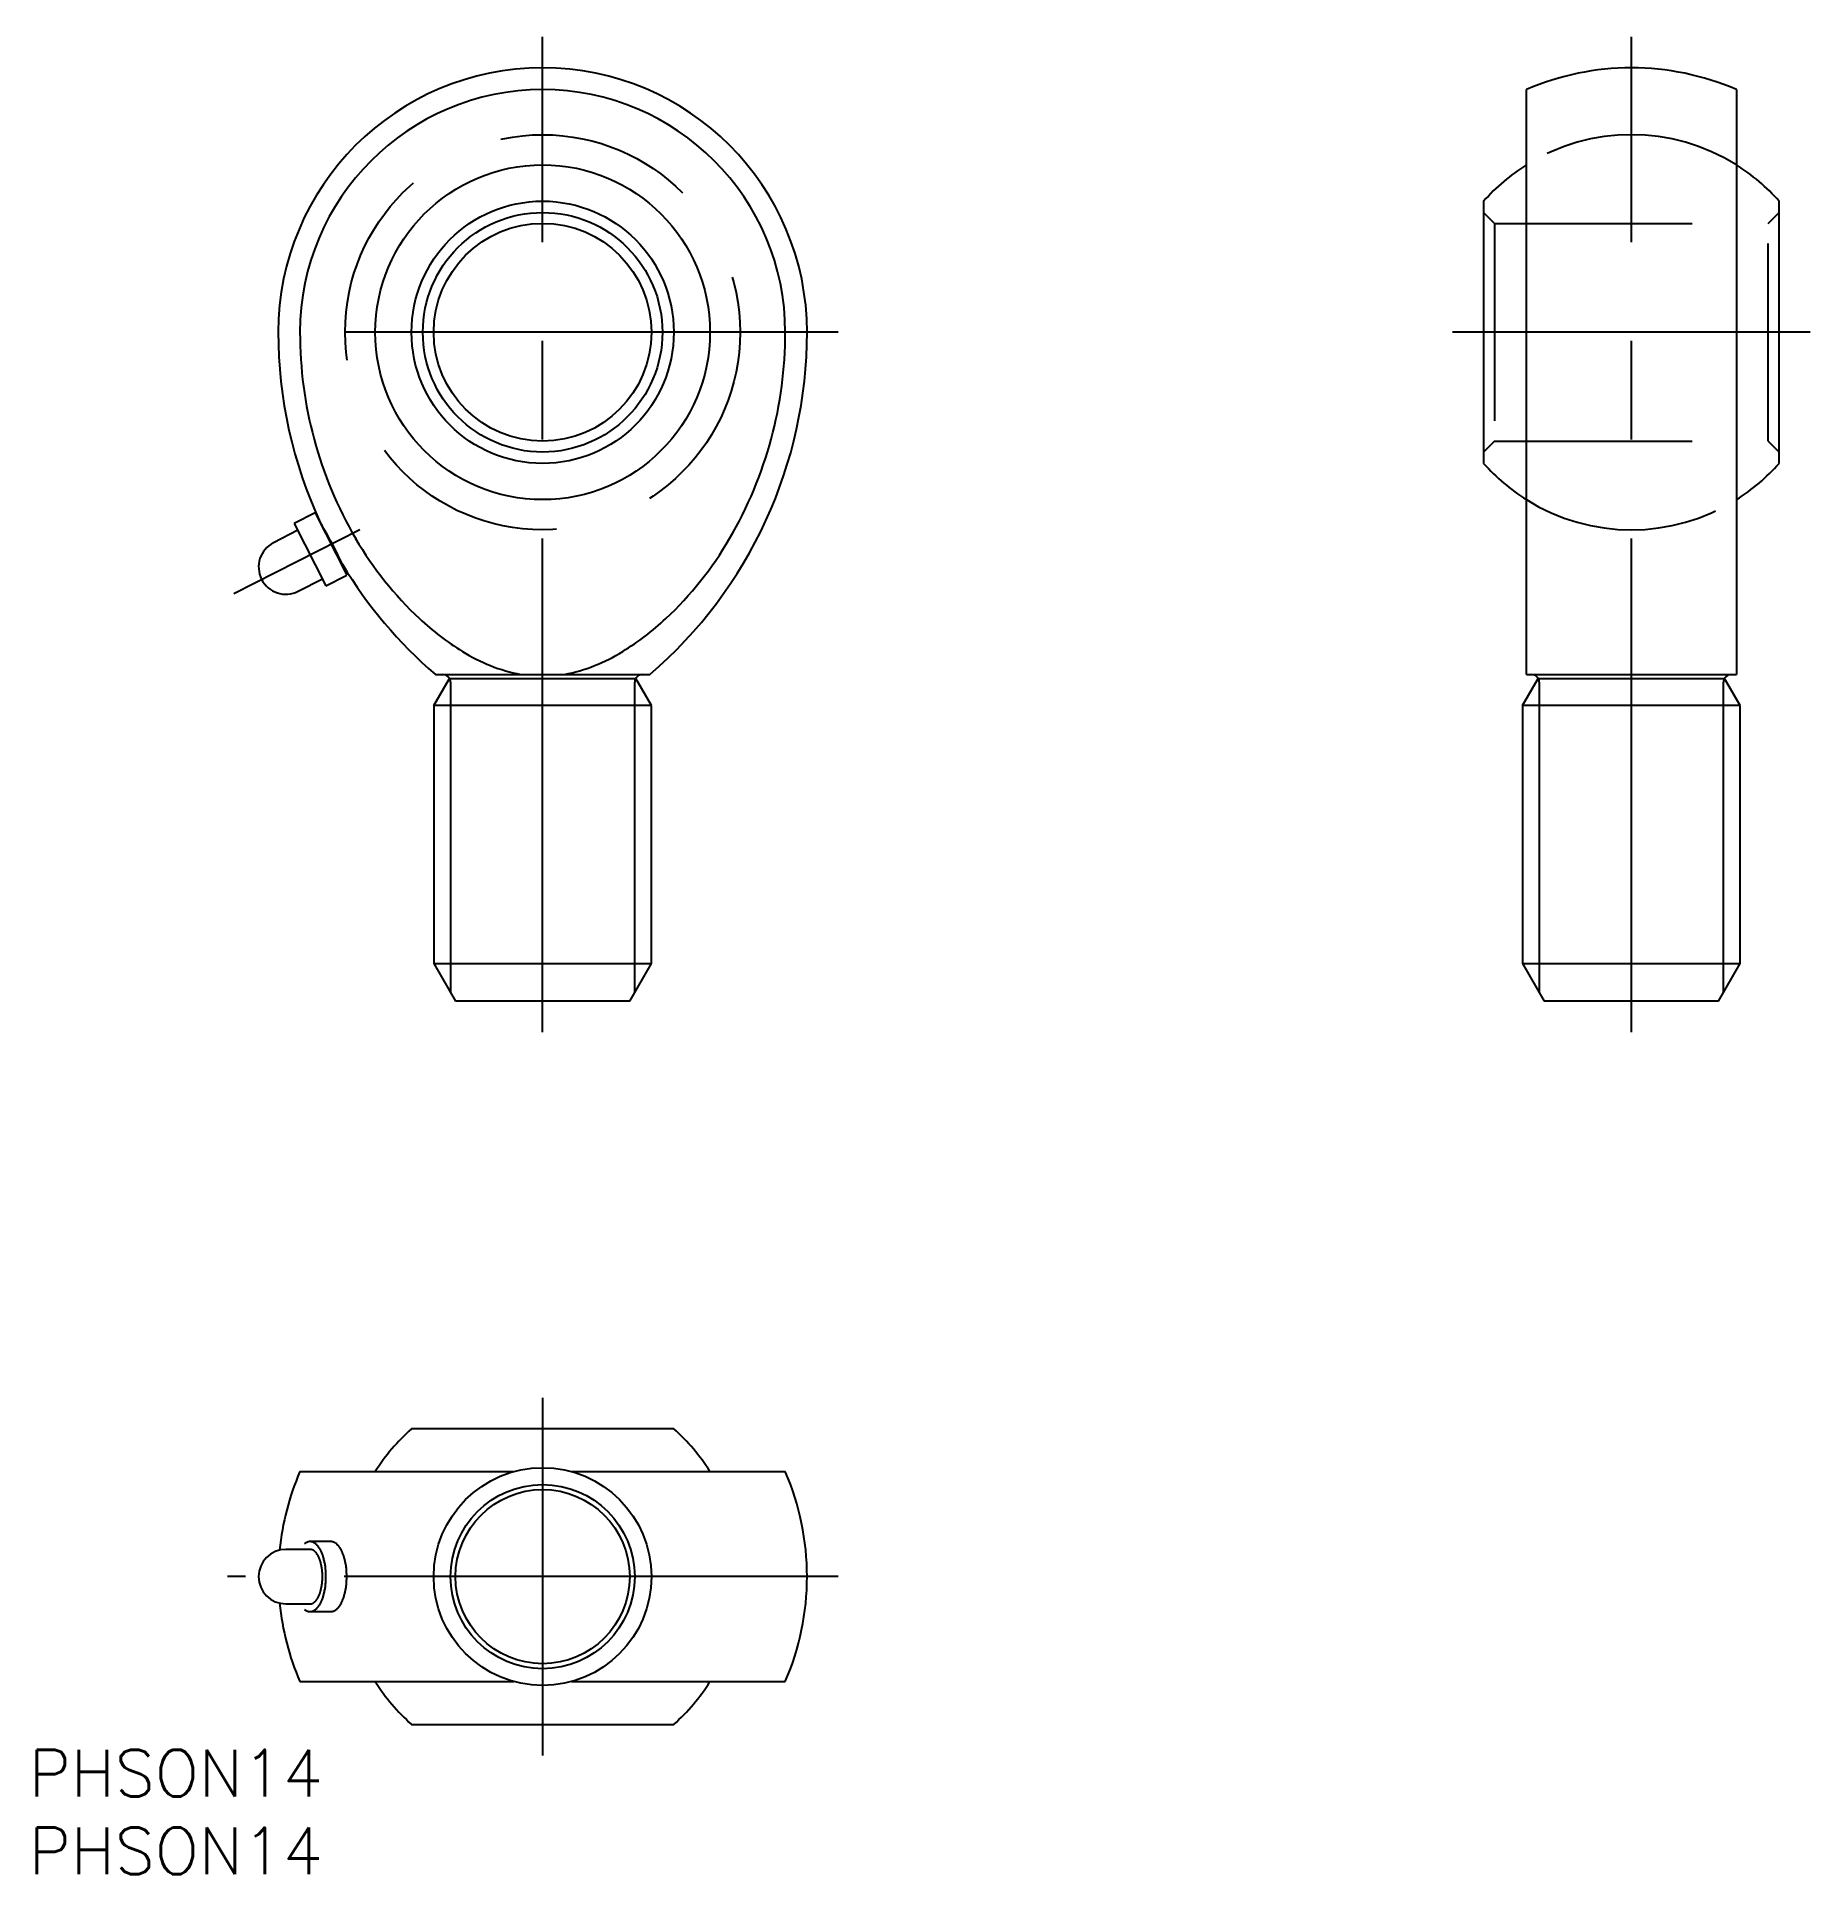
# Model space of a CAD drawing. Extents: x -33 to 82, y -19 to 99.
import ezdxf

# ---------------------------------------------------------------- set-up
doc = ezdxf.new("R2010")
doc.units = 0
doc.linetypes.add('CENTER', pattern=[50.8, 31.75, -6.35, 6.35, -6.35])
doc.linetypes.add('DASHED', pattern=[19.05, 12.7, -6.35])
doc.layers.get('0').update_dxf_attribs({"linetype": 'CONTINUOUS'})
doc.layers.add('CENTER', color=1, linetype='CENTER')
doc.styles.get("Standard").update_dxf_attribs({"font": 'txt.shx', "height": 3, "bigfont": 'bigfont.shx'})

msp = doc.modelspace()

# ---------------------------------------------------------------- linework, layer by layer
at = {"color": 7, "linetype": 'CONTINUOUS'}
for p, q in [((63.25, 58), (63.25, 95.6)), ((76.75, 95.6), (76.75, 58)), ((60.5, 88.43), (60.5, 71.57)), ((79.5, 71.57), (79.5, 88.43)), ((-14.63, 68.39), (-15.97, 67.71)), ((-15.97, 67.71), (-13.93, 63.7)), ((-14.63, 68.39), (-12.59, 64.38)), ((-14.28, 67.73), (-14.29, 67.72)), ((-15.74, 67.27), (-17.3, 66.47)), ((-12.93, 65.05), (-12.87, 65.08)), ((-15.71, 63.35), (-14.15, 64.15)), ((-13.93, 63.7), (-12.59, 64.38)), ((-6.89, 58), (6.89, 58)), ((63.25, 58), (76.75, 58)), ((-7, 56), (-5.99, 57.75)), ((-5.99, 57.75), (5.99, 57.75)), ((7, 56), (5.99, 57.75)), ((63, 56), (64.01, 57.75)), ((64.01, 57.75), (75.99, 57.75)), ((77, 56), (75.99, 57.75)), ((7, 56), (-7, 56)), ((-7, 56), (-7, 39.42)), ((7, 39.42), (7, 56)), ((63, 56), (63, 39.42)), ((77, 56), (63, 56)), ((77, 39.42), (77, 56)), ((-7, 39.42), (7, 39.42)), ((-7, 39.42), (-5.6, 37)), ((5.6, 37), (7, 39.42)), ((63, 39.42), (77, 39.42)), ((63, 39.42), (64.4, 37)), ((75.6, 37), (77, 39.42)), ((5.6, 37), (-5.6, 37)), ((75.6, 37), (64.4, 37)), ((8.43, 9.5), (-8.43, 9.5)), ((-15.6, 6.75), (-1.85, 6.75)), ((1.85, 6.75), (15.6, 6.75)), ((-14.95, 1.75), (-16.51, 1.75)), ((-13.61, 2.25), (-14.95, 2.25)), ((-16.51, -1.75), (-14.95, -1.75)), ((-14.95, -2.25), (-13.61, -2.25)), ((-15.6, -6.75), (-1.85, -6.75)), ((1.85, -6.75), (15.6, -6.75)), ((-8.43, -9.5), (8.43, -9.5))]:
    msp.add_line(p, q, dxfattribs=at)
at = {"color": 3, "linetype": 'DASHED'}
for p, q in [((61.2, 87), (60.5, 87.7)), ((78.8, 87), (79.5, 87.7)), ((61.2, 87), (78.8, 87)), ((61.2, 87), (61.2, 73)), ((78.8, 73), (78.8, 87)), ((61.2, 73), (60.5, 72.3)), ((61.2, 73), (78.8, 73)), ((78.8, 73), (79.5, 72.3))]:
    msp.add_line(p, q, dxfattribs=at)
at = {"color": 3, "linetype": 'CONTINUOUS'}
for p, q in [((-5.92, 57.5), (-5.92, 37.55)), ((5.92, 37.55), (5.92, 57.5)), ((64.08, 57.5), (64.08, 37.55)), ((75.92, 37.55), (75.92, 57.5))]:
    msp.add_line(p, q, dxfattribs=at)
at = {"color": 7, "linetype": 'CONTINUOUS'}
for points in [[(-15.3, -2.11, 0), (-15.27, -2.13, 0), (-15.24, -2.16, 0), (-15.21, -2.17, 0), (-15.18, -2.19, 0), (-15.15, -2.2, 0), (-15.12, -2.22, 0), (-15.09, -2.23, 0), (-15.06, -2.24, 0), (-15.03, -2.24, 0), (-15, -2.25, 0), (-14.97, -2.25, 0), (-14.94, -2.25, 0), (-14.91, -2.25, 0), (-14.88, -2.24, 0), (-14.85, -2.24, 0), (-14.82, -2.23, 0), (-14.79, -2.22, 0), (-14.76, -2.21, 0), (-14.73, -2.2, 0), (-14.7, -2.18, 0), (-14.67, -2.16, 0), (-14.64, -2.14, 0), (-14.61, -2.12, 0), (-14.58, -2.1, 0), (-14.55, -2.07, 0), (-14.52, -2.05, 0), (-14.5, -2.02, 0), (-14.47, -1.99, 0), (-14.44, -1.95, 0), (-14.41, -1.92, 0), (-14.39, -1.88, 0), (-14.36, -1.84, 0), (-14.34, -1.81, 0), (-14.31, -1.76, 0), (-14.29, -1.72, 0), (-14.27, -1.68, 0), (-14.24, -1.63, 0), (-14.22, -1.58, 0), (-14.2, -1.54, 0), (-14.18, -1.49, 0), (-14.16, -1.43, 0), (-14.14, -1.38, 0), (-14.12, -1.33, 0), (-14.11, -1.27, 0), (-14.09, -1.22, 0), (-14.07, -1.16, 0), (-14.06, -1.1, 0), (-14.04, -1.04, 0), (-14.03, -0.98, 0), (-14.02, -0.92, 0), (-14, -0.86, 0), (-13.99, -0.79, 0), (-13.98, -0.73, 0), (-13.97, -0.67, 0), (-13.96, -0.6, 0), (-13.96, -0.54, 0), (-13.95, -0.47, 0), (-13.94, -0.4, 0), (-13.94, -0.34, 0), (-13.93, -0.27, 0), (-13.93, -0.2, 0), (-13.93, -0.14, 0), (-13.93, -0.07, 0), (-13.93, 0, 0), (-13.93, 0.07, 0), (-13.93, 0.14, 0), (-13.93, 0.2, 0), (-13.93, 0.27, 0), (-13.94, 0.34, 0), (-13.94, 0.4, 0), (-13.95, 0.47, 0), (-13.96, 0.54, 0), (-13.96, 0.6, 0), (-13.97, 0.67, 0), (-13.98, 0.73, 0), (-13.99, 0.79, 0), (-14, 0.86, 0), (-14.02, 0.92, 0), (-14.03, 0.98, 0), (-14.04, 1.04, 0), (-14.06, 1.1, 0), (-14.07, 1.16, 0), (-14.09, 1.22, 0), (-14.11, 1.27, 0), (-14.12, 1.33, 0), (-14.14, 1.38, 0), (-14.16, 1.43, 0), (-14.18, 1.49, 0), (-14.2, 1.54, 0), (-14.22, 1.58, 0), (-14.24, 1.63, 0), (-14.27, 1.68, 0), (-14.29, 1.72, 0), (-14.31, 1.76, 0), (-14.34, 1.81, 0), (-14.36, 1.84, 0), (-14.39, 1.88, 0), (-14.41, 1.92, 0), (-14.44, 1.95, 0), (-14.47, 1.99, 0), (-14.5, 2.02, 0), (-14.52, 2.05, 0), (-14.55, 2.07, 0), (-14.58, 2.1, 0), (-14.61, 2.12, 0), (-14.64, 2.14, 0), (-14.67, 2.16, 0), (-14.7, 2.18, 0), (-14.73, 2.2, 0), (-14.76, 2.21, 0), (-14.79, 2.22, 0), (-14.82, 2.23, 0), (-14.85, 2.24, 0), (-14.88, 2.24, 0), (-14.91, 2.25, 0), (-14.94, 2.25, 0), (-14.97, 2.25, 0), (-15, 2.25, 0), (-15.03, 2.24, 0), (-15.06, 2.24, 0), (-15.09, 2.23, 0), (-15.12, 2.22, 0), (-15.15, 2.2, 0), (-15.18, 2.19, 0), (-15.21, 2.17, 0), (-15.24, 2.16, 0), (-15.27, 2.13, 0), (-15.3, 2.11, 0)], [(-14.95, -1.75, 0), (-14.93, -1.75, 0), (-14.91, -1.75, 0), (-14.89, -1.75, 0), (-14.87, -1.74, 0), (-14.85, -1.74, 0), (-14.83, -1.73, 0), (-14.81, -1.72, 0), (-14.79, -1.72, 0), (-14.77, -1.71, 0), (-14.76, -1.7, 0), (-14.74, -1.69, 0), (-14.72, -1.67, 0), (-14.7, -1.66, 0), (-14.68, -1.65, 0), (-14.66, -1.63, 0), (-14.64, -1.62, 0), (-14.63, -1.6, 0), (-14.61, -1.58, 0), (-14.59, -1.56, 0), (-14.57, -1.54, 0), (-14.56, -1.52, 0), (-14.54, -1.5, 0), (-14.52, -1.48, 0), (-14.51, -1.46, 0), (-14.49, -1.43, 0), (-14.48, -1.41, 0), (-14.46, -1.38, 0), (-14.44, -1.35, 0), (-14.43, -1.33, 0), (-14.41, -1.3, 0), (-14.4, -1.27, 0), (-14.39, -1.24, 0), (-14.37, -1.21, 0), (-14.36, -1.18, 0), (-14.35, -1.14, 0), (-14.33, -1.11, 0), (-14.32, -1.08, 0), (-14.31, -1.04, 0), (-14.3, -1.01, 0), (-14.29, -0.97, 0), (-14.28, -0.94, 0), (-14.27, -0.9, 0), (-14.26, -0.86, 0), (-14.25, -0.82, 0), (-14.24, -0.79, 0), (-14.23, -0.75, 0), (-14.22, -0.71, 0), (-14.21, -0.67, 0), (-14.21, -0.63, 0), (-14.2, -0.59, 0), (-14.19, -0.55, 0), (-14.19, -0.51, 0), (-14.18, -0.47, 0), (-14.18, -0.43, 0), (-14.17, -0.38, 0), (-14.17, -0.34, 0), (-14.17, -0.3, 0), (-14.16, -0.26, 0), (-14.16, -0.21, 0), (-14.16, -0.17, 0), (-14.16, -0.13, 0), (-14.15, -0.09, 0), (-14.15, -0.04, 0), (-14.15, 0, 0), (-14.15, 0.04, 0), (-14.15, 0.09, 0), (-14.16, 0.13, 0), (-14.16, 0.17, 0), (-14.16, 0.21, 0), (-14.16, 0.26, 0), (-14.17, 0.3, 0), (-14.17, 0.34, 0), (-14.17, 0.38, 0), (-14.18, 0.43, 0), (-14.18, 0.47, 0), (-14.19, 0.51, 0), (-14.19, 0.55, 0), (-14.2, 0.59, 0), (-14.21, 0.63, 0), (-14.21, 0.67, 0), (-14.22, 0.71, 0), (-14.23, 0.75, 0), (-14.24, 0.79, 0), (-14.25, 0.82, 0), (-14.26, 0.86, 0), (-14.27, 0.9, 0), (-14.28, 0.94, 0), (-14.29, 0.97, 0), (-14.3, 1.01, 0), (-14.31, 1.04, 0), (-14.32, 1.08, 0), (-14.33, 1.11, 0), (-14.35, 1.14, 0), (-14.36, 1.18, 0), (-14.37, 1.21, 0), (-14.39, 1.24, 0), (-14.4, 1.27, 0), (-14.41, 1.3, 0), (-14.43, 1.33, 0), (-14.44, 1.35, 0), (-14.46, 1.38, 0), (-14.48, 1.41, 0), (-14.49, 1.43, 0), (-14.51, 1.46, 0), (-14.52, 1.48, 0), (-14.54, 1.5, 0), (-14.56, 1.52, 0), (-14.57, 1.54, 0), (-14.59, 1.56, 0), (-14.61, 1.58, 0), (-14.63, 1.6, 0), (-14.64, 1.62, 0), (-14.66, 1.63, 0), (-14.68, 1.65, 0), (-14.7, 1.66, 0), (-14.72, 1.67, 0), (-14.74, 1.69, 0), (-14.76, 1.7, 0), (-14.77, 1.71, 0), (-14.79, 1.72, 0), (-14.81, 1.72, 0), (-14.83, 1.73, 0), (-14.85, 1.74, 0), (-14.87, 1.74, 0), (-14.89, 1.75, 0), (-14.91, 1.75, 0), (-14.93, 1.75, 0), (-14.95, 1.75, 0)], [(-13.61, -2.25, 0), (-13.59, -2.25, 0), (-13.56, -2.25, 0), (-13.54, -2.24, 0), (-13.51, -2.24, 0), (-13.49, -2.23, 0), (-13.46, -2.23, 0), (-13.44, -2.22, 0), (-13.41, -2.21, 0), (-13.39, -2.2, 0), (-13.36, -2.18, 0), (-13.34, -2.17, 0), (-13.32, -2.15, 0), (-13.29, -2.14, 0), (-13.27, -2.12, 0), (-13.24, -2.1, 0), (-13.22, -2.08, 0), (-13.2, -2.06, 0), (-13.18, -2.03, 0), (-13.15, -2.01, 0), (-13.13, -1.98, 0), (-13.11, -1.96, 0), (-13.09, -1.93, 0), (-13.07, -1.9, 0), (-13.04, -1.87, 0), (-13.02, -1.84, 0), (-13, -1.81, 0), (-12.98, -1.77, 0), (-12.96, -1.74, 0), (-12.94, -1.7, 0), (-12.93, -1.67, 0), (-12.91, -1.63, 0), (-12.89, -1.59, 0), (-12.87, -1.55, 0), (-12.86, -1.51, 0), (-12.84, -1.47, 0), (-12.82, -1.43, 0), (-12.81, -1.38, 0), (-12.79, -1.34, 0), (-12.78, -1.3, 0), (-12.76, -1.25, 0), (-12.75, -1.2, 0), (-12.74, -1.16, 0), (-12.72, -1.11, 0), (-12.71, -1.06, 0), (-12.7, -1.01, 0), (-12.69, -0.96, 0), (-12.68, -0.91, 0), (-12.67, -0.86, 0), (-12.66, -0.81, 0), (-12.65, -0.76, 0), (-12.64, -0.71, 0), (-12.63, -0.65, 0), (-12.63, -0.6, 0), (-12.62, -0.55, 0), (-12.62, -0.49, 0), (-12.61, -0.44, 0), (-12.61, -0.38, 0), (-12.6, -0.33, 0), (-12.6, -0.28, 0), (-12.6, -0.22, 0), (-12.59, -0.17, 0), (-12.59, -0.11, 0), (-12.59, -0.06, 0), (-12.59, 0, 0), (-12.59, 0.06, 0), (-12.59, 0.11, 0), (-12.59, 0.17, 0), (-12.6, 0.22, 0), (-12.6, 0.28, 0), (-12.6, 0.33, 0), (-12.61, 0.38, 0), (-12.61, 0.44, 0), (-12.62, 0.49, 0), (-12.62, 0.55, 0), (-12.63, 0.6, 0), (-12.63, 0.65, 0), (-12.64, 0.71, 0), (-12.65, 0.76, 0), (-12.66, 0.81, 0), (-12.67, 0.86, 0), (-12.68, 0.91, 0), (-12.69, 0.96, 0), (-12.7, 1.01, 0), (-12.71, 1.06, 0), (-12.72, 1.11, 0), (-12.74, 1.16, 0), (-12.75, 1.2, 0), (-12.76, 1.25, 0), (-12.78, 1.3, 0), (-12.79, 1.34, 0), (-12.81, 1.38, 0), (-12.82, 1.43, 0), (-12.84, 1.47, 0), (-12.86, 1.51, 0), (-12.87, 1.55, 0), (-12.89, 1.59, 0), (-12.91, 1.63, 0), (-12.93, 1.67, 0), (-12.94, 1.7, 0), (-12.96, 1.74, 0), (-12.98, 1.77, 0), (-13, 1.81, 0), (-13.02, 1.84, 0), (-13.04, 1.87, 0), (-13.07, 1.9, 0), (-13.09, 1.93, 0), (-13.11, 1.96, 0), (-13.13, 1.98, 0), (-13.15, 2.01, 0), (-13.18, 2.03, 0), (-13.2, 2.06, 0), (-13.22, 2.08, 0), (-13.24, 2.1, 0), (-13.27, 2.12, 0), (-13.29, 2.14, 0), (-13.32, 2.15, 0), (-13.34, 2.17, 0), (-13.36, 2.18, 0), (-13.39, 2.2, 0), (-13.41, 2.21, 0), (-13.44, 2.22, 0), (-13.46, 2.23, 0), (-13.49, 2.23, 0), (-13.51, 2.24, 0), (-13.54, 2.24, 0), (-13.56, 2.25, 0), (-13.59, 2.25, 0), (-13.61, 2.25, 0)]]:
    msp.add_polyline3d(points, dxfattribs=at)
at = {"color": 3, "linetype": 'DASHED'}
msp.add_circle((0, 80), 12.7, dxfattribs=at)
at = {"color": 7, "linetype": 'CONTINUOUS'}
for centre, radius in [((0, 80), 10.76), ((0, 80), 8.43), ((0, 80), 7.7), ((0, 80), 7), ((0, 0), 7), ((0, 0), 5.6)]:
    msp.add_circle(centre, radius, dxfattribs=at)
at = {"color": 3, "linetype": 'CONTINUOUS'}
msp.add_circle((0, 0), 5.92, dxfattribs=at)
at = {"color": 7, "linetype": 'CONTINUOUS'}
for centre, radius, start, end in [((0, 80), 17, 0, 180), ((70, 80), 17, 66.6056, 113.3944), ((0, 80), 15.6, 0, 180), ((70, 80), 12.7, 122.1066, 138.4201), ((70, 80), 12.7, 41.5799, 57.8934), ((12, 80), 29, 180, 205.0255), ((10.57, 79.95), 26.17, 179.8846, 210.3292), ((-12, 80), 29, 310.6572, 0), ((-10.57, 79.95), 26.17, 329.6708, 0.1154), ((70, 80), 12.7, 221.5799, 237.8934), ((70, 80), 12.7, 302.1066, 318.4201), ((-39.15, 52.82), 29, 25.0255, 30.9562), ((-16.51, 64.91), 1.75, 117, 297), ((7.73, 78.28), 22.88, 210.3132, 226.8436), ((-7.73, 78.28), 22.88, 313.1564, 329.6868), ((12, 80), 29, 210.9562, 229.3428), ((3.92, 74.26), 17.34, 226.9373, 238.4545), ((-3.92, 74.26), 17.34, 301.5455, 313.0627), ((0.7, 68.82), 11.02, 237.9391, 258.9967), ((-0.7, 68.82), 11.02, 281.0033, 302.0609), ((-6.42, 57.5), 0.5, 30.5884, 90), ((6.42, 57.5), 0.5, 90, 149.4116), ((63.58, 57.5), 0.5, 30.5884, 90), ((76.42, 57.5), 0.5, 90, 149.4116), ((0, 0), 12.7, 131.5799, 147.8934), ((0, 0), 12.7, 32.1066, 48.4201), ((0, 0), 17, 156.6056, 174.254), ((0, 0), 17, 336.6056, 23.3944), ((-16.51, 0), 1.75, 90, 270), ((0, 0), 17, 185.746, 203.3944), ((0, 0), 12.7, 212.1066, 228.4201), ((0, 0), 12.7, 311.5799, 327.8934)]:
    msp.add_arc(centre, radius, start, end, dxfattribs=at)
at = {"color": 3, "linetype": 'DASHED'}
for start, end in [(57.8934, 122.1066), (237.8934, 302.1066)]:
    msp.add_arc((70, 80), 12.7, start, end, dxfattribs=at)
at = {"color": 3, "linetype": 'CONTINUOUS'}
for centre, start, end in [((-6.42, 57.5), 0, 30.5884), ((6.42, 57.5), 149.4116, 180), ((63.58, 57.5), 0, 30.5884), ((76.42, 57.5), 149.4116, 180)]:
    msp.add_arc(centre, 0.5, start, end, dxfattribs=at)
at = {"layer": 'CENTER', "color": 1, "linetype": 'CENTER'}
for p, q in [((0, 35), (0, 99)), ((70, 35), (70, 99)), ((19, 80), (-19, 80)), ((81.5, 80), (58.5, 80)), ((-19.85, 63.21), (-11.76, 67.33)), ((0, 11.5), (0, -11.5)), ((19, 0), (-20.26, 0))]:
    msp.add_line(p, q, dxfattribs=at)

# ---------------------------------------------------------------- texts
at = {"color": 7, "linetype": 'CONTINUOUS'}
for p in [(-33.04, -14.13), (-33.04, -19.13)]:
    msp.add_text('PHSON14', height=3, dxfattribs=at).set_placement(p)

doc.saveas('drawing.dxf')
